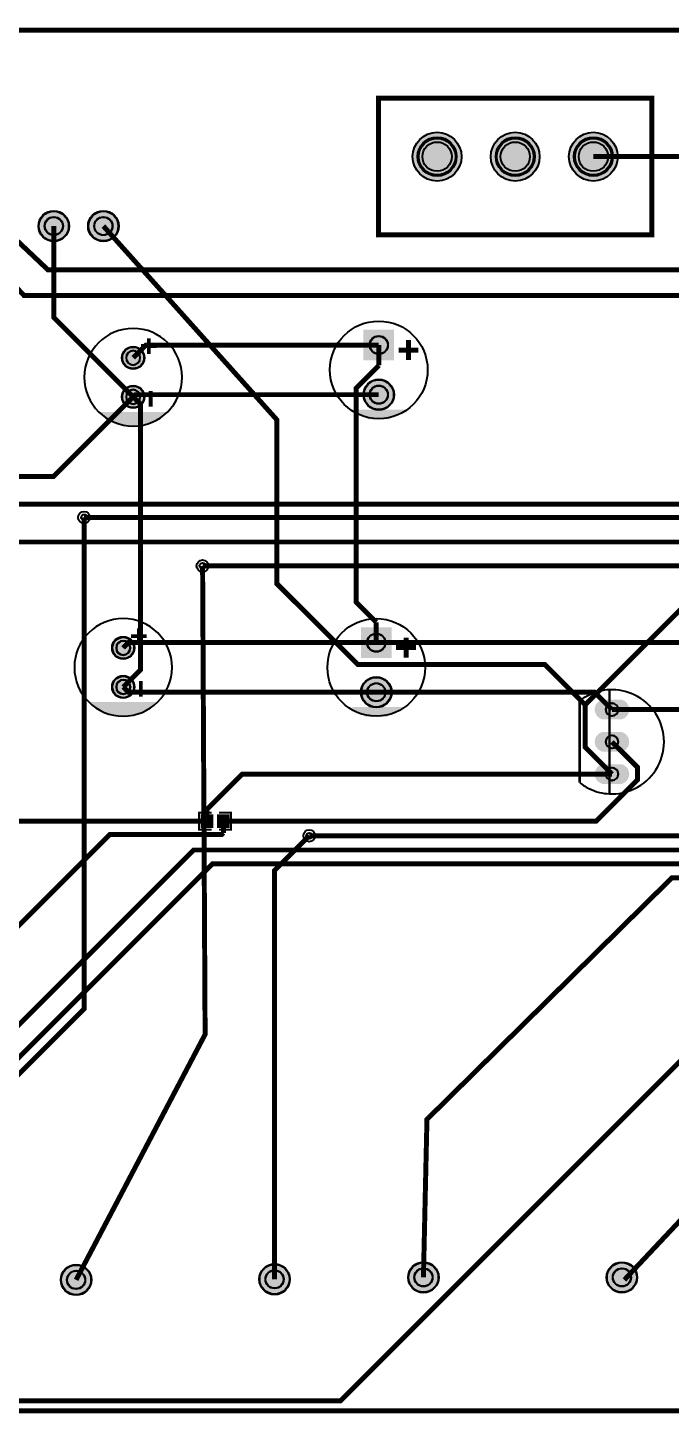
# Model space of a CAD drawing. Header units: millimetres. Extents: x -13 to 112, y -37 to 34.
# Drawn here: x 25.5 to 58.4, y -37.4 to 33.5 of the extents above; entities that cross this region are included whole.
import ezdxf

# ---------------------------------------------------------------- set-up
doc = ezdxf.new("R2010")
doc.units = ezdxf.units.MM
for name, color, linetype, true_color in [('BoardOutLine', 7, 'Continuous', 0xff00ff), ('BottomLayer', 7, 'Continuous', 0x0000ff), ('BottomSolderMaskLayer', 7, 'Continuous', 0xaa00ff), ('Document', 7, 'Continuous', 0xffffff), ('Hole', 7, 'Continuous', 0x222222), ('Multi-Layer', 7, 'Continuous', 0xc0c0c0), ('TopLayer', 7, 'Continuous', 0xff0000), ('TopPasteMaskLayer', 7, 'Continuous', 0x808080), ('TopSilkLayer', 7, 'Continuous', 0xffcc00), ('TopSolderMaskLayer', 7, 'Continuous', 0x800080)]:
    doc.layers.add(name, color=color, linetype=linetype, true_color=true_color)

msp = doc.modelspace()

# ---------------------------------------------------------------- hatches: boundary and pattern name
at = {"layer": 'BottomSolderMaskLayer'}
for points in [[(45.16910083820176, 26.924053848107633, 1), (47.66910083820176, 26.924053848107633, 1)], [(49.16910083820176, 26.924053848107633, 1), (51.66910083820176, 26.924053848107633, 1)], [(53.16910083820153, 26.924053848107633, 1), (55.66910083820153, 26.924053848107633, 1)], [(26.009652019304035, 23.36779273558534, 1), (27.58445516891033, 23.36779273558534, 1)], [(28.549657099314167, 23.368046736093447, 1), (30.124460248920464, 23.368046736093447, 1)], [(44.221488442977034, 18.059436118872213), (44.221488442977034, 16.48463296926593), (42.64668529337041, 16.48463296926593), (42.64668529337041, 18.059436118872213)], [(30.285661671323293, 16.621031242062372, 1), (31.436461772923497, 16.621031242062372, 1)], [(30.285661671323293, 14.621031242062486, 1), (31.436461772923497, 14.621031242062486, 1)], [(42.64668529337069, 14.732029464058883, 1), (44.221488442976984, 14.732029464058883, 1)], [(29.777660655321267, 1.762001524002926, 1), (30.92846075692147, 1.762001524002926, 1)], [(44.094488188976584, 2.8194056388111903), (44.094488188976584, 1.2446024892049081), (42.51968503936996, 1.2446024892049081), (42.51968503936996, 2.8194056388111903)], [(29.777660655321267, -0.23799847599696022, 1), (30.92846075692147, -0.23799847599696022, 1)], [(42.51968503937001, -0.5080010160020265, 1), (44.09448818897631, -0.5080010160020265, 1)], [(54.88315976631952, -1.8986537973076365, -0.7853981633974483), (54.88315976631952, -0.895351790703623), (55.86106172212362, -0.895351790703623, -0.7853981633974483), (55.86106172212362, -1.8986537973076365)], [(54.88315976631952, -3.5496570993142793, -0.7853981633974483), (54.88315976631952, -2.5463550927102663), (55.86106172212362, -2.5463550927102663, -0.7853981633974483), (55.86106172212362, -3.5496570993142793)], [(54.88315976631952, -5.200660401320809, -0.7853981633974483), (54.88315976631952, -4.197358394716796), (55.86106172212362, -4.197358394716796, -0.7853981633974483), (55.86106172212362, -5.200660401320809)], [(37.312674625349295, -30.576327152654358, 1), (38.88747777495559, -30.576327152654358, 1)], [(44.93268986537969, -30.480060960121932, 1), (46.50749301498599, -30.480060960121932, 1)], [(55.09271018542045, -30.480060960121932, 1), (56.66751333502675, -30.480060960121932, 1)], [(27.152654305308538, -30.607061214122496, 1), (28.727457454914834, -30.607061214122496, 1)]]:
    msp.add_hatch(color=256, dxfattribs=at).paths.add_polyline_path(points)
at = {"layer": 'Document'}
for points in [[(31.36108712217424, 17.321031242062418), (32.06106172212344, 17.321031242062418), (32.06106172212344, 17.12100584201164), (31.261061722123486, 17.12100584201164), (31.261061722123486, 17.321031242062418), (31.36108712217424, 17.321031242062418)], [(31.761087122174104, 17.521031242062463), (31.761087122174104, 16.821031242062418), (31.561087122174285, 16.821031242062418), (31.561087122174285, 17.621031242062372), (31.761087122174104, 17.621031242062372), (31.761087122174104, 17.521031242062463)], [(31.861061722123395, 14.821031242062418), (31.861061722123395, 14.121031242062486), (31.66106172212335, 14.121031242062486), (31.66106172212335, 14.92103124206244), (31.861061722123395, 14.92103124206244), (31.861061722123395, 14.821031242062418)], [(30.853086106172213, 2.4620015240029716), (31.553060706121414, 2.4620015240029716), (31.553060706121414, 2.261976123952195), (30.75306070612146, 2.261976123952195), (30.75306070612146, 2.4620015240029716), (30.853086106172213, 2.4620015240029716)], [(31.253086106172077, 2.662001524003017), (31.253086106172077, 1.9620015240029716), (31.05308610617226, 1.9620015240029716), (31.05308610617226, 2.762001524002926), (31.253086106172077, 2.762001524002926), (31.253086106172077, 2.662001524003017)], [(31.35306070612137, -0.037998475997028436), (31.35306070612137, -0.7379984759969602), (31.153060706121323, -0.7379984759969602), (31.153060706121323, 0.0620015240029943), (31.35306070612137, 0.0620015240029943), (31.35306070612137, -0.037998475997028436)]]:
    msp.add_hatch(color=256, dxfattribs=at).paths.add_polyline_path(points)
at = {"layer": 'Multi-Layer'}
for points in [[(45.41910083820176, 26.924053848107633, 1), (47.41910083820176, 26.924053848107633, 1)], [(49.41910083820176, 26.924053848107633, 1), (51.41910083820176, 26.924053848107633, 1)], [(53.41910083820153, 26.924053848107633, 1), (55.41910083820153, 26.924053848107633, 1)], [(44.19608839217676, 18.034036068072055), (44.19608839217676, 16.510033020065976), (42.67208534417068, 16.510033020065976), (42.67208534417068, 18.034036068072055)], [(30.311061722123394, 16.621031242062372, 1), (31.411061722123396, 16.621031242062372, 1)], [(30.311061722123394, 14.621031242062486, 1), (31.411061722123396, 14.621031242062486, 1)], [(42.67208534417079, 14.732029464058883, 1), (44.19608839217688, 14.732029464058883, 1)], [(29.803060706121368, 1.762001524002926, 1), (30.90306070612137, 1.762001524002926, 1)], [(44.06908813817631, 2.794005588011146), (44.06908813817631, 1.2700025400050663), (42.54508509017023, 1.2700025400050663), (42.54508509017023, 2.794005588011146)], [(29.803060706121368, -0.23799847599696022, 1), (30.90306070612137, -0.23799847599696022, 1)], [(42.54508509017011, -0.5080010160020265, 1), (44.069088138176205, -0.5080010160020265, 1)], [(54.89585979171966, -1.873253746507535, -0.7853981633974483), (54.89585979171966, -0.9207518415037247), (55.84836169672349, -0.9207518415037247, -0.7853981633974483), (55.84836169672349, -1.873253746507535)], [(54.89585979171966, -3.524257048514178, -0.7853981633974483), (54.89585979171966, -2.5717551435103676), (55.84836169672349, -2.5717551435103676, -0.7853981633974483), (55.84836169672349, -3.524257048514178)], [(54.89585979171966, -5.175260350520707, -0.7853981633974483), (54.89585979171966, -4.222758445516897), (55.84836169672349, -4.222758445516897, -0.7853981633974483), (55.84836169672349, -5.175260350520707)]]:
    msp.add_hatch(color=256, dxfattribs=at).paths.add_polyline_path(points)
at = {"layer": 'TopLayer'}
for points in [[(34.335534671069354, -6.787147574295204), (34.9354838709678, -6.787147574295204), (34.9354838709678, -7.4368808737617655), (34.335534671069354, -7.4368808737617655)], [(35.18389636779284, -6.787147574295204), (35.78384556769129, -6.787147574295204), (35.78384556769129, -7.4368808737617655), (35.18389636779284, -7.4368808737617655)]]:
    msp.add_hatch(color=256, dxfattribs=at).paths.add_polyline_path(points)
at = {"layer": 'TopPasteMaskLayer'}
for points in [[(34.335534671069354, -6.787147574295204), (34.9354838709678, -6.787147574295204), (34.9354838709678, -7.4368808737617655), (34.335534671069354, -7.4368808737617655)], [(35.18389636779284, -6.787147574295204), (35.78384556769129, -6.787147574295204), (35.78384556769129, -7.4368808737617655), (35.18389636779284, -7.4368808737617655)]]:
    msp.add_hatch(color=256, dxfattribs=at).paths.add_polyline_path(points)
at = {"layer": 'TopSilkLayer'}
for points in [[(32.62882905765832, 13.85321310642621), (32.57762770318186, 13.803453546978062), (32.52502629209812, 13.755176388728273), (32.47106772689585, 13.7084210072411), (32.41579601697913, 13.663225536897698), (32.35925624277229, 13.61962683979175), (32.301494518951586, 13.57766047566588), (32.24255795683325, 13.537360672907539), (32.18249462594963, 13.49876030063183), (32.1213535148413, 13.461890841873583), (32.059184491103224, 13.426782367908572), (31.996038260710748, 13.393463513727625), (31.931966326663996, 13.36196145468125), (31.867020946979665, 13.332301884314461), (31.801255092070278, 13.3045089934119), (31.734722401539784, 13.278605450266468), (31.667477140435267, 13.254612382191112), (31.599574154986158, 13.232549358287088), (31.531068827872105, 13.21243437348312), (31.462017033051097, 13.194283833858208), (31.392475090188327, 13.17811254326125), (31.322499718721474, 13.163933691235911), (31.252147991598576, 13.151758842263462), (31.18147728872873, 13.141597926331315), (31.110545250183122, 13.133459230832386), (31.03940972918099, 13.127349393807322), (30.96812874490638, 13.123273398529477), (30.896760435183978, 13.121234569440958), (30.82536300906304, 13.121234569440958), (30.753994699340637, 13.123273398529477), (30.68271371506603, 13.127349393807322), (30.611578194063895, 13.133459230832386), (30.54064615551829, 13.141597926331315), (30.46997545264844, 13.151758842263462), (30.399623725525544, 13.163933691235911), (30.32964835405869, 13.178112543261136), (30.26010641119592, 13.194283833858208), (30.191054616374686, 13.21243437348312), (30.122549289260633, 13.232549358287088), (30.054646303811523, 13.254612382191112), (29.987401042707006, 13.278605450266468), (29.92086835217674, 13.3045089934119), (29.855102497267353, 13.332301884314461), (29.79015711758302, 13.36196145468125), (29.726085183536043, 13.393463513727625), (29.662938953143794, 13.426782367908572), (29.600769929405715, 13.461890841873583), (29.539628818297388, 13.49876030063183), (29.479565487413538, 13.537360672907539), (29.420628925295205, 13.57766047566588), (29.362867201474728, 13.61962683979175), (29.306327427267888, 13.663225536897698), (29.251055717351164, 13.7084210072411), (29.1970971521489, 13.755176388728273), (29.144495741065157, 13.803453546978062), (29.093294386588695, 13.85321310642621), (29.093294386588695, 13.85321310642621), (32.62882905765832, 13.85321310642621), (32.62882905765832, 13.85321310642621)], [(44.958089916179915, 13.970027940055843), (42.164084328168656, 13.970027940055843), (42.41808483616978, 13.71602743205483), (42.92608585217181, 13.462026924053816), (43.94208788417586, 13.462026924053816)], [(32.120828041656296, -1.0058166116332359), (32.069626687179834, -1.055576171081384), (32.01702527609609, -1.103853329331173), (31.963066710893827, -1.1506087108183465), (31.907795000977103, -1.1958041811617477), (31.851255226770263, -1.239402878267697), (31.79349350294956, -1.2813692423935663), (31.734556940831226, -1.321669045151907), (31.674493609947376, -1.3602694174276166), (31.613352498839276, -1.3971388761858634), (31.551183475101197, -1.4322473501507602), (31.48803724470872, -1.4655662043318216), (31.42396531066197, -1.4970682633781962), (31.359019930977638, -1.5267278337448715), (31.29325407606825, -1.5545207246475456), (31.226721385537758, -1.5804242677929778), (31.15947612443324, -1.6044173358683338), (31.09157313898413, -1.6264803597723585), (31.023067811870078, -1.6465953445763262), (30.95401601704907, -1.6647458842012384), (30.8844740741863, -1.6809171747981964), (30.814498702719447, -1.6950960268235349), (30.74414697559655, -1.7072708757959845), (30.673476272726703, -1.7174317917281314), (30.602544234181096, -1.7255704872270599), (30.531408713178962, -1.7316803242521246), (30.460127728904354, -1.735756319529969), (30.38875941918195, -1.7377951486184884), (30.317361993061013, -1.7377951486184884), (30.24599368333861, -1.735756319529969), (30.174712699064003, -1.7316803242521246), (30.10357717806187, -1.7255704872270599), (30.032645139516035, -1.7174317917281314), (29.961974436646415, -1.7072708757959845), (29.891622709523517, -1.6950960268235349), (29.821647338056664, -1.68091717479831), (29.752105395193894, -1.6647458842012384), (29.68305360037266, -1.6465953445763262), (29.614548273258606, -1.6264803597723585), (29.546645287809497, -1.6044173358683338), (29.47940002670498, -1.5804242677929778), (29.412867336174713, -1.5545207246475456), (29.347101481265327, -1.5267278337448715), (29.282156101580995, -1.4970682633781962), (29.218084167534016, -1.4655662043318216), (29.154937937141767, -1.4322473501507602), (29.092768913403688, -1.3971388761858634), (29.03162780229536, -1.3602694174276166), (28.97156447141151, -1.321669045151907), (28.912627909293178, -1.2813692423935663), (28.854866185472474, -1.239402878267697), (28.79832641126586, -1.1958041811617477), (28.743054701349138, -1.1506087108183465), (28.689096136146873, -1.103853329331173), (28.63649472506313, -1.055576171081384), (28.58529337058667, -1.0058166116332359), (28.58529337058667, -1.0058166116332359), (32.120828041656296, -1.0058166116332359), (32.120828041656296, -1.0058166116332359)], [(44.83108966217924, -1.2700025400050663), (42.037084074168206, -1.2700025400050663), (42.291084582169105, -1.5240030480060796), (42.79908559817113, -1.7780035560072065), (43.815087630175185, -1.7780035560072065)]]:
    msp.add_hatch(color=256, dxfattribs=at).paths.add_polyline_path(points)
at = {"layer": 'TopSolderMaskLayer'}
for points in [[(45.16910083820176, 26.924053848107633, 1), (47.66910083820176, 26.924053848107633, 1)], [(49.16910083820176, 26.924053848107633, 1), (51.66910083820176, 26.924053848107633, 1)], [(53.16910083820153, 26.924053848107633, 1), (55.66910083820153, 26.924053848107633, 1)], [(26.009652019304035, 23.36779273558534, 1), (27.58445516891033, 23.36779273558534, 1)], [(28.549657099314167, 23.368046736093447, 1), (30.124460248920464, 23.368046736093447, 1)], [(44.221488442977034, 18.059436118872213), (44.221488442977034, 16.48463296926593), (42.64668529337041, 16.48463296926593), (42.64668529337041, 18.059436118872213)], [(30.285661671323293, 16.621031242062372, 1), (31.436461772923497, 16.621031242062372, 1)], [(30.285661671323293, 14.621031242062486, 1), (31.436461772923497, 14.621031242062486, 1)], [(42.64668529337069, 14.732029464058883, 1), (44.221488442976984, 14.732029464058883, 1)], [(29.777660655321267, 1.762001524002926, 1), (30.92846075692147, 1.762001524002926, 1)], [(44.094488188976584, 2.8194056388111903), (44.094488188976584, 1.2446024892049081), (42.51968503936996, 1.2446024892049081), (42.51968503936996, 2.8194056388111903)], [(29.777660655321267, -0.23799847599696022, 1), (30.92846075692147, -0.23799847599696022, 1)], [(42.51968503937001, -0.5080010160020265, 1), (44.09448818897631, -0.5080010160020265, 1)], [(54.88315976631952, -1.8986537973076365, -0.7853981633974483), (54.88315976631952, -0.895351790703623), (55.86106172212362, -0.895351790703623, -0.7853981633974483), (55.86106172212362, -1.8986537973076365)], [(54.88315976631952, -3.5496570993142793, -0.7853981633974483), (54.88315976631952, -2.5463550927102663), (55.86106172212362, -2.5463550927102663, -0.7853981633974483), (55.86106172212362, -3.5496570993142793)], [(54.88315976631952, -5.200660401320809, -0.7853981633974483), (54.88315976631952, -4.197358394716796), (55.86106172212362, -4.197358394716796, -0.7853981633974483), (55.86106172212362, -5.200660401320809)], [(34.31013462026908, -6.761757449267179), (34.96088392176807, -6.761757449267179), (34.96088392176807, -7.462270998789791), (34.31013462026908, -7.462270998789791)], [(35.15849631699257, -6.761757449267179), (35.80924561849133, -6.761757449267179), (35.80924561849133, -7.462270998789791), (35.15849631699257, -7.462270998789791)], [(37.312674625349295, -30.576327152654358, 1), (38.88747777495559, -30.576327152654358, 1)], [(44.93268986537969, -30.480060960121932, 1), (46.50749301498599, -30.480060960121932, 1)], [(55.09271018542045, -30.480060960121932, 1), (56.66751333502675, -30.480060960121932, 1)], [(27.152654305308538, -30.607061214122496, 1), (28.727457454914834, -30.607061214122496, 1)]]:
    msp.add_hatch(color=256, dxfattribs=at).paths.add_polyline_path(points)

# ---------------------------------------------------------------- linework, layer by layer
at = {"layer": 'BoardOutLine', "const_width": 0.25400050800101603}
for points in [[(-9.335001270002522, 33.40099060198111), (107.48100076200149, 33.40099060198111)], [(107.48100076200149, -37.31300482600966), (-9.335001270002522, -37.31300482600966)]]:
    msp.add_lwpolyline(points, dxfattribs=at)
at = {"layer": 'BottomLayer', "const_width": 0.25400050800101603}
for points in [[(30.861061722123395, 14.621158242316483), (26.797053594107183, 18.68516637033281), (26.797053594107183, 23.36791973583945)], [(29.337058674117316, 23.368046736093447), (38.21310642621279, 13.450215900431772), (38.21310642621279, 5.054991109982211), (42.3619507239016, 0.9061468122936276), (51.93522987045981, 0.9061468122936276), (53.9959359918721, -1.1545593091186674)], [(43.434086868173836, 17.272161544323126), (43.434086868173836, 16.23050546101092)], [(43.30708661417316, 3.0737871475743077), (42.27940055880117, 4.1014732029464085), (42.27940055880117, 15.075819151638257), (43.434086868173836, 16.23050546101092)], [(30.35306070612137, -0.2378714757429634), (31.23469646939293, 0.6437642875285974), (31.23469646939293, 14.247523495046948), (30.861061722123395, 14.621158242316483)], [(68.58013716027426, 11.415163830327629), (66.5656591313184, 11.415163830327629), (53.9959359918721, -1.1545593091186674)], [(28.350520701041432, 8.448945897891804), (28.350520701041432, -16.734442468884936), (11.43002286004571, -33.65494030988066)], [(106.17221234442468, 8.382016764033438), (103.25120650241297, 5.461010922021842), (103.25120650241297, -15.94869189738381), (98.1711963423927, -21.02870205740419), (98.1711963423927, -22.410464820929633), (96.30426720853461, -24.277393954787954), (61.95577851155713, -24.277393954787954), (56.00711201422405, -30.607061214122496)], [(34.415570231140464, 5.9632969265937845), (34.54406908813826, -18.03403606807217), (27.940055880111686, -30.607061214122496)], [(43.30708661417316, 2.032131064262103), (43.30708661417316, 3.0737871475743077)], [(53.9959359918721, -1.1545593091186674), (53.9959359918721, -3.322707645415221), (55.37211074422157, -4.698882397764805)], [(38.100076200152444, -30.576377952755934), (38.100076200152444, -9.636779273558545), (39.87807975615942, -7.8587757175514525)]]:
    msp.add_lwpolyline(points, dxfattribs=at)
at = {"layer": 'BottomSolderMaskLayer'}
for points in [[(30.494884766895584, 16.618373934695), (30.494884766895584, 16.623688549429858)], [(31.227238677351206, 16.618373934695), (31.227238677351206, 16.623688549429858)], [(30.494884766895584, 14.618373934695), (30.494884766895584, 14.623688549429858)], [(31.227238677351206, 14.618373934695), (31.227238677351206, 14.623688549429858)], [(29.986883750893558, 1.759344216635668), (29.986883750893558, 1.7646588313704115)], [(30.71923766134918, 1.759344216635668), (30.71923766134918, 1.7646588313704115)], [(29.986883750893558, -0.24065578336444565), (29.986883750893558, -0.2353411686295886)], [(30.71923766134918, -0.24065578336444554), (30.71923766134918, -0.23534116862958848)], [(55.374718482770504, -1.0710354754043259), (55.36950300567264, -1.0710354754043259)], [(55.374718482770504, -1.7229701126069337), (55.36950300567264, -1.7229701126069337)], [(55.374718482770504, -2.722038777410969), (55.36950300567264, -2.722038777410969)], [(55.374718482770504, -3.3739734146135767), (55.36950300567264, -3.3739734146135767)], [(55.374718482770504, -4.373042079417498), (55.36950300567264, -4.373042079417498)], [(55.374718482770504, -5.024976716620106), (55.36950300567264, -5.024976716620106)]]:
    msp.add_lwpolyline(points, close=True, dxfattribs=at)
for centre, radius in [((46.41910083820176, 26.924053848107633), 1.25), ((46.41910083820176, 26.924053848107633), 0.9375158750317502), ((50.41910083820176, 26.924053848107633), 1.25), ((50.41910083820176, 26.924053848107633), 0.9375158750317502), ((54.41910083820153, 26.924053848107633), 1.25), ((54.41910083820153, 26.924053848107633), 0.9375158750317502), ((26.797053594107183, 23.36779273558534), 0.7874015748031498), ((29.337058674117316, 23.368046736093447), 0.7874015748031498), ((26.797053594107183, 23.36791973583945), 0.47244094488188987), ((29.337058674117316, 23.368046736093447), 0.47244094488188987), ((43.434086868173836, 17.272034544069015), 0.47244094488188987), ((30.861061722123395, 16.621031242062372), 0.5754000508001016), ((30.861061722123395, 14.621031242062486), 0.5754000508001016), ((43.434086868173836, 14.732029464058883), 0.7874015748031498), ((43.434086868173836, 14.732029464058883), 0.47244094488188987), ((30.35306070612137, 1.762001524002926), 0.5754000508001016), ((43.30708661417316, 2.032004064008106), 0.47244094488188987), ((30.35306070612137, -0.23799847599696022), 0.5754000508001016), ((43.30708661417316, -0.5080010160020265), 0.7874015748031498), ((43.30708661417316, -0.5080010160020265), 0.47244094488188987), ((38.100076200152444, -30.576327152654358), 0.7874015748031498), ((45.72009144018284, -30.480060960121932), 0.7874015748031498), ((55.8801117602236, -30.480060960121932), 0.7874015748031498), ((27.940055880111686, -30.607061214122496), 0.7874015748031498), ((27.940055880111686, -30.607061214122496), 0.47244094488188987), ((38.100076200152444, -30.576377952755934), 0.47244094488188987), ((45.72009144018284, -30.480060960121932), 0.47244094488188987), ((55.8801117602236, -30.480060960121932), 0.47244094488188987)]:
    msp.add_circle(centre, radius, dxfattribs=at)
for centre, radius, start, end in [((30.861061722123395, 16.623688549429858), 0.36617695522781074, 360, 540), ((30.861061722123395, 16.618373934695), 0.36617695522781074, 540, 360), ((30.861061722123395, 14.623688549429858), 0.36617695522781074, 360, 540), ((30.861061722123395, 14.618373934695), 0.36617695522781074, 540, 360), ((30.35306070612137, 1.7646588313704115), 0.36617695522781074, 360, 540), ((30.35306070612137, 1.759344216635668), 0.36617695522781074, 540, 360), ((30.35306070612137, -0.23534116862958854), 0.36617695522781074, 360, 540), ((30.35306070612137, -0.2406557833644456), 0.36617695522781074, 540, 360), ((55.36950300567264, -1.3970027940056298), 0.32596731860130385, 90, 270), ((55.374718482770504, -1.3970027940056298), 0.32596731860130385, 270, 90), ((55.36950300567264, -3.048006096012273), 0.32596731860130385, 90, 270), ((55.374718482770504, -3.048006096012273), 0.32596731860130385, 270, 90), ((55.36950300567264, -4.699009398018802), 0.32596731860130385, 90, 270), ((55.374718482770504, -4.699009398018802), 0.32596731860130385, 270, 90)]:
    msp.add_arc(centre, radius, start, end, dxfattribs=at)
at = {"layer": 'Document', "const_width": 0.12700025400050802}
for points in [[(55.245110490220895, -1.6438912877827079), (55.245110490220895, -0.3840487680976139)], [(55.245110490220895, -4.1838963677928405), (55.245110490220895, -1.9121158242315914)], [(55.245110490220895, -5.711963423926818), (55.245110490220895, -4.452120904241838)]]:
    msp.add_lwpolyline(points, dxfattribs=at)
at = {"layer": 'Document'}
for centre, start, end in [((55.372096045536864, -3.048029271101086), 92.72908650357199, 115.20759632540626), ((55.37212273949012, -3.048027998530415), 64.79233948372166, 92.72966062609629), ((55.372096045536864, -3.0479829209233458), 244.79240367459371, 267.27091349642797), ((55.37212273949012, -3.047984193494017), 267.27033937390377, 295.20766051627834)]:
    msp.add_arc(centre, 2.6670053340106685, start, end, dxfattribs=at)
at = {"layer": 'Hole'}
for centre in [(28.350520701041432, 8.448818897637693), (34.41554483108962, 5.963169926339788), (39.87807975615942, -7.85928371856744)]:
    msp.add_circle(centre, 0.15240030480060962, dxfattribs=at)
at = {"layer": 'Multi-Layer'}
for points in [[(30.511049022097996, 16.618491236982436), (30.511049022097996, 16.623571247142536)], [(31.211074422148794, 16.618491236982436), (31.211074422148794, 16.623571247142536)], [(30.511049022097996, 14.618491236982436), (30.511049022097996, 14.623571247142422)], [(31.211074422148794, 14.618491236982436), (31.211074422148794, 14.623571247142422)], [(30.00304800609597, 1.7594615189229899), (30.00304800609597, 1.7645415290830897)], [(30.703073406146768, 1.7594615189229899), (30.703073406146768, 1.7645415290830897)], [(30.00304800609597, -0.2405384810770102), (30.00304800609597, -0.23545847091702404)], [(30.703073406146768, -0.2405384810770101), (30.703073406146768, -0.23545847091702393)], [(55.37465074930151, -1.0795021590043596), (55.36957073914141, -1.0795021590043596)], [(55.37465074930151, -1.7145034290069), (55.36957073914141, -1.7145034290069)], [(55.37465074930151, -2.7305054610110027), (55.36957073914141, -2.7305054610110027)], [(55.37465074930151, -3.365506731013543), (55.36957073914141, -3.365506731013543)], [(55.37465074930151, -4.381508763017532), (55.36957073914141, -4.381508763017532)], [(55.37465074930151, -5.016510033020072), (55.36957073914141, -5.016510033020072)]]:
    msp.add_lwpolyline(points, close=True, dxfattribs=at)
for centre, radius in [((46.41910083820176, 26.924053848107633), 1), ((50.41910083820176, 26.924053848107633), 1), ((54.41910083820153, 26.924053848107633), 1), ((46.41910083820176, 26.924053848107633), 0.7500127000254001), ((50.41910083820176, 26.924053848107633), 0.7500127000254001), ((54.41910083820153, 26.924053848107633), 0.7500127000254001), ((26.797053594107183, 23.36779273558534), 0.7620015240030481), ((29.337058674117316, 23.368046736093447), 0.7620015240030481), ((26.797053594107183, 23.36791973583945), 0.45720091440182886), ((29.337058674117316, 23.368046736093447), 0.45720091440182886), ((30.861061722123395, 16.621031242062372), 0.55), ((43.434086868173836, 17.272034544069015), 0.45720091440182886), ((30.861061722123395, 14.621031242062486), 0.55), ((43.434086868173836, 14.732029464058883), 0.7620015240030481), ((43.434086868173836, 14.732029464058883), 0.45720091440182886), ((28.350520701041432, 8.448818897637693), 0.30480060960121924), ((34.41554483108962, 5.963169926339788), 0.30480060960121924), ((30.35306070612137, 1.762001524002926), 0.55), ((43.30708661417316, 2.032004064008106), 0.45720091440182886), ((30.35306070612137, -0.23799847599696022), 0.55), ((43.30708661417316, -0.5080010160020265), 0.7620015240030481), ((43.30708661417316, -0.5080010160020265), 0.45720091440182886), ((39.87807975615942, -7.85928371856744), 0.30480060960121924), ((45.72009144018284, -30.480060960121932), 0.7620015240030481), ((55.8801117602236, -30.480060960121932), 0.7620015240030481), ((27.940055880111686, -30.607061214122496), 0.7620015240030481), ((27.940055880111686, -30.607061214122496), 0.45720091440182886), ((38.100076200152444, -30.576327152654358), 0.7620015240030481), ((38.100076200152444, -30.576377952755934), 0.45720091440182886), ((45.72009144018284, -30.480060960121932), 0.45720091440182886), ((55.8801117602236, -30.480060960121932), 0.45720091440182886)]:
    msp.add_circle(centre, radius, dxfattribs=at)
for centre, radius, start, end in [((30.861061722123395, 16.623571247142536), 0.3500127000254001, 360, 540), ((30.861061722123395, 16.618491236982436), 0.3500127000254001, 540, 360), ((30.861061722123395, 14.623571247142422), 0.3500127000254001, 360, 540), ((30.861061722123395, 14.618491236982436), 0.3500127000254001, 540, 360), ((30.35306070612137, 1.7645415290830897), 0.3500127000254001, 360, 540), ((30.35306070612137, 1.7594615189229899), 0.3500127000254001, 540, 360), ((30.35306070612137, -0.235458470917024), 0.3500127000254001, 360, 540), ((30.35306070612137, -0.24053848107701015), 0.3500127000254001, 540, 360), ((55.36957073914141, -1.3970027940056298), 0.31750063500127, 90, 270), ((55.37465074930151, -1.3970027940056298), 0.31750063500127, 270, 90), ((55.36957073914141, -3.048006096012273), 0.31750063500127, 90, 270), ((55.37465074930151, -3.048006096012273), 0.31750063500127, 270, 90), ((55.36957073914141, -4.699009398018802), 0.31750063500127, 90, 270), ((55.37465074930151, -4.699009398018802), 0.31750063500127, 270, 90)]:
    msp.add_arc(centre, radius, start, end, dxfattribs=at)
at = {"layer": 'TopLayer', "const_width": 0.25400050800101603}
for points in [[(54.41910083820153, 26.92418084836163), (65.77114554229115, 26.92418084836163), (81.28016256032515, 11.415163830327629)], [(90.93218186436366, 23.4949199898399), (90.93218186436366, 19.25488950977899), (80.80441960883945, 9.127127254254447), (21.176022352044583, 9.127127254254447), (19.95986791973587, 7.91097282194562), (19.95986791973587, 6.175641351282707)], [(76.20015240030489, 11.415163830327629), (74.90906781813578, 10.12407924815841), (73.20116840233686, 10.12407924815841), (72.39014478028957, 10.935102870205696), (72.39014478028957, 11.814960629921188), (64.39446278892547, 19.810642621285183), (25.27432054864107, 19.810642621285183), (21.844043688087368, 23.495046990093897)], [(73.66014732029475, 11.415163830327629), (63.95402590805202, 21.12128524257048), (26.503683007366135, 21.12128524257048), (24.1300482600966, 23.368046736093447)], [(106.17221234442468, 23.4949199898399), (101.44627889255798, 18.768986537973092), (92.78105156210336, 18.768986537973092), (82.46101092202207, 8.448945897891804), (28.350520701041432, 8.448945897891804)], [(43.434086868173836, 17.272161544323126), (31.512065024130152, 17.272161544323126), (30.861061722123395, 16.621158242316483)], [(21.971043942087817, 10.541148082296104), (26.78105156210313, 10.541148082296104), (30.861061722123395, 14.621158242316483)], [(43.434086868173836, 14.73215646431288), (30.972059944119792, 14.73215646431288), (30.861061722123395, 14.621158242316483)], [(101.09220218440441, 8.382143764287548), (99.89687579375163, 9.577470154940215), (95.43586487172979, 9.577470154940215), (94.81686563373137, 8.958470916941792), (94.81686563373137, 8.036195072390115), (92.74396748793492, 5.9632969265937845), (34.41554483108962, 5.9632969265937845)], [(23.01270002539991, 8.001143002285971), (23.82702565405134, 7.1868173736346534), (92.27686055372101, 7.1868173736346534), (93.47218694437402, 8.382143764287548)], [(98.55219710439428, 8.382143764287548), (82.31089662179329, -7.859156718313443), (39.87807975615942, -7.859156718313443)], [(103.63220726441455, 8.382016764033438), (100.71120142240284, 5.461010922021842), (100.71120142240284, -7.061214122428282), (97.76479552959108, -10.017780035560122), (58.435356870713804, -10.017780035560122), (45.900431800863544, -22.387604775209525), (45.72009144018284, -30.480060960121932)], [(30.35306070612137, 1.7621285242570366), (30.62306324612655, 2.032131064262103), (43.30708661417316, 2.032131064262103)], [(43.30708661417316, 2.032131064262103), (69.31419862839743, 2.032131064262103), (69.46913893827787, 1.877190754381445)], [(30.35306070612137, -0.2378714757429634), (30.62306324612655, -0.5078740157480297), (43.30708661417316, -0.5078740157480297)], [(43.30708661417316, -0.5078740157480297), (54.48310896621797, -0.5078740157480297), (55.37211074422157, -1.396875793751633)], [(69.46913893827787, -1.396875793751633), (55.37211074422157, -1.396875793751633)], [(55.37211074422157, -3.0478790957581623), (56.685801371602565, -4.361569723139496), (56.685801371602565, -4.990474980950012), (54.5643891287782, -7.111887223774488), (35.48387096774195, -7.111887223774488)], [(34.63550927101846, -6.5073660147320425), (36.44399288798559, -4.698882397764805), (55.37211074422157, -4.698882397764805)], [(34.63550927101846, -7.111887223774488), (34.63550927101846, -6.5073660147320425)], [(107.06121412242828, -6.603886207772462), (101.92913385826773, -11.735966471932898), (66.53416306832605, -11.735966471932898), (41.47396494792997, -36.796164592329205), (-5.748793497586917, -36.796164592329205), (-11.43002286004571, -31.114935229870525)], [(-11.43002286004571, -13.33489966979937), (-5.207010414020829, -7.111887223774488), (34.055880111760416, -7.111887223774488)], [(11.43002286004571, -31.114935229870525), (33.956565913131726, -8.588392176784396), (97.45669291338572, -8.588392176784396), (99.44119888239788, -6.603886207772462)], [(34.63550927101846, -7.111887223774488), (34.055880111760416, -7.111887223774488)], [(35.48387096774195, -7.111887223774488), (35.48387096774195, -7.716408432816934)], [(35.48387096774195, -7.716408432816934), (35.40919481838955, -7.791084582169219), (29.673863347726638, -7.791084582169219), (11.43002286004571, -26.034925069850146)], [(91.77673355346701, -9.303149606299257), (34.92024384048773, -9.303149606299257), (11.99720599441207, -32.226187452374916), (-6.879857759715492, -32.226187452374916), (-9.08432816865627, -30.021717043434137), (-11.812293624587255, -30.021717043434137), (-12.509017018034001, -30.718440436880996), (-12.509017018034001, -32.57594615189225), (-11.43002286004571, -33.65494030988066)]]:
    msp.add_lwpolyline(points, dxfattribs=at)
at = {"layer": 'TopSilkLayer', "const_width": 0.25400050800101603}
msp.add_lwpolyline([(43.41910083820176, 29.924053848107746), (57.41910083820176, 29.924053848107746), (57.41910083820176, 22.924053848107633), (43.41910083820176, 22.924053848107633), (43.41910083820176, 29.924053848107746)], close=True, dxfattribs=at)
at = {"layer": 'TopSilkLayer'}
for points, const_width in [([(45.46609093218194, 17.018034036068002), (44.45008890017789, 17.018034036068002)], 0.25400050800101603), ([(44.958089916179915, 17.52603505207003), (44.958089916179915, 16.510033020065976)], 0.25400050800101603), ([(44.83108966217924, 2.2860045720091193), (44.83108966217924, 1.2700025400050663)], 0.25400050800101603), ([(45.33909067818149, 1.7780035560070928), (44.32308864617721, 1.7780035560070928)], 0.25400050800101603), ([(53.721107442214816, -0.9530099060198154), (53.721107442214816, -5.1430022860046165)], 0.12700025400050802), ([(55.245110490220895, -1.9121158242315914), (55.245110490220895, -1.6438912877827079)], 0.12700025400050802), ([(55.245110490220895, -4.452120904241838), (55.245110490220895, -4.1838963677928405)], 0.12700025400050802), ([(34.87426974853952, -6.680213360426819), (34.23926847853704, -6.680213360426819), (34.23926847853704, -7.543815087630151), (34.77266954533911, -7.543815087630151), (34.87426974853952, -7.543815087630151)], 0.10160020320040641), ([(35.255270510541095, -7.543815087630151), (35.86487172974353, -7.543815087630151), (35.86487172974353, -6.680213360426819), (35.331470662941456, -6.680213360426819), (35.255270510541095, -6.680213360426819)], 0.10160020320040641)]:
    msp.add_lwpolyline(points, dxfattribs=dict(at, const_width=const_width))
for centre in [(43.434086868173836, 16.00203200406395), (43.30708661417316, 0.7620015240030398)]:
    msp.add_circle(centre, 2.4993649987299977, dxfattribs=at)
for centre, radius, start, end in [((30.861059864148956, 15.62407924815841), 2.500127000254001, 180.06985162292332, 179.9301483770665), ((30.35305884814693, 0.7650495300989633), 2.500127000254001, 180.06985162292332, 179.9301483770665), ((55.37222853712706, -3.047458898374998), 2.6670053340106685, 115.21074229264686, 128.24984215149053), ((55.37207621158245, -3.048006096012273), 2.6670053340106685, 295.2087652967584, 64.79123470324164), ((55.37211467630118, -3.0484635385386127), 2.6670053340106685, 231.75327256031386, 245.3635828912008)]:
    msp.add_arc(centre, radius, start, end, dxfattribs=at)
at = {"layer": 'TopSolderMaskLayer'}
for points in [[(30.494884766895584, 16.618373934695), (30.494884766895584, 16.623688549429858)], [(31.227238677351206, 16.618373934695), (31.227238677351206, 16.623688549429858)], [(30.494884766895584, 14.618373934695), (30.494884766895584, 14.623688549429858)], [(31.227238677351206, 14.618373934695), (31.227238677351206, 14.623688549429858)], [(29.986883750893558, 1.759344216635668), (29.986883750893558, 1.7646588313704115)], [(30.71923766134918, 1.759344216635668), (30.71923766134918, 1.7646588313704115)], [(29.986883750893558, -0.24065578336444565), (29.986883750893558, -0.2353411686295886)], [(30.71923766134918, -0.24065578336444554), (30.71923766134918, -0.23534116862958848)], [(55.374718482770504, -1.0710354754043259), (55.36950300567264, -1.0710354754043259)], [(55.374718482770504, -1.7229701126069337), (55.36950300567264, -1.7229701126069337)], [(55.374718482770504, -2.722038777410969), (55.36950300567264, -2.722038777410969)], [(55.374718482770504, -3.3739734146135767), (55.36950300567264, -3.3739734146135767)], [(55.374718482770504, -4.373042079417498), (55.36950300567264, -4.373042079417498)], [(55.374718482770504, -5.024976716620106), (55.36950300567264, -5.024976716620106)]]:
    msp.add_lwpolyline(points, close=True, dxfattribs=at)
for centre, radius in [((46.41910083820176, 26.924053848107633), 1.25), ((46.41910083820176, 26.924053848107633), 0.9375158750317502), ((50.41910083820176, 26.924053848107633), 1.25), ((50.41910083820176, 26.924053848107633), 0.9375158750317502), ((54.41910083820153, 26.924053848107633), 1.25), ((54.41910083820153, 26.924053848107633), 0.9375158750317502), ((26.797053594107183, 23.36779273558534), 0.7874015748031498), ((29.337058674117316, 23.368046736093447), 0.7874015748031498), ((26.797053594107183, 23.36791973583945), 0.47244094488188987), ((29.337058674117316, 23.368046736093447), 0.47244094488188987), ((43.434086868173836, 17.272034544069015), 0.47244094488188987), ((30.861061722123395, 16.621031242062372), 0.5754000508001016), ((30.861061722123395, 14.621031242062486), 0.5754000508001016), ((43.434086868173836, 14.732029464058883), 0.7874015748031498), ((43.434086868173836, 14.732029464058883), 0.47244094488188987), ((30.35306070612137, 1.762001524002926), 0.5754000508001016), ((43.30708661417316, 2.032004064008106), 0.47244094488188987), ((30.35306070612137, -0.23799847599696022), 0.5754000508001016), ((43.30708661417316, -0.5080010160020265), 0.7874015748031498), ((43.30708661417316, -0.5080010160020265), 0.47244094488188987), ((38.100076200152444, -30.576327152654358), 0.7874015748031498), ((45.72009144018284, -30.480060960121932), 0.7874015748031498), ((55.8801117602236, -30.480060960121932), 0.7874015748031498), ((27.940055880111686, -30.607061214122496), 0.7874015748031498), ((27.940055880111686, -30.607061214122496), 0.47244094488188987), ((38.100076200152444, -30.576377952755934), 0.47244094488188987), ((45.72009144018284, -30.480060960121932), 0.47244094488188987), ((55.8801117602236, -30.480060960121932), 0.47244094488188987)]:
    msp.add_circle(centre, radius, dxfattribs=at)
for centre, radius, start, end in [((30.861061722123395, 16.623688549429858), 0.36617695522781074, 360, 540), ((30.861061722123395, 16.618373934695), 0.36617695522781074, 540, 360), ((30.861061722123395, 14.623688549429858), 0.36617695522781074, 360, 540), ((30.861061722123395, 14.618373934695), 0.36617695522781074, 540, 360), ((30.35306070612137, 1.7646588313704115), 0.36617695522781074, 360, 540), ((30.35306070612137, 1.759344216635668), 0.36617695522781074, 540, 360), ((30.35306070612137, -0.23534116862958854), 0.36617695522781074, 360, 540), ((30.35306070612137, -0.2406557833644456), 0.36617695522781074, 540, 360), ((55.36950300567264, -1.3970027940056298), 0.32596731860130385, 90, 270), ((55.374718482770504, -1.3970027940056298), 0.32596731860130385, 270, 90), ((55.36950300567264, -3.048006096012273), 0.32596731860130385, 90, 270), ((55.374718482770504, -3.048006096012273), 0.32596731860130385, 270, 90), ((55.36950300567264, -4.699009398018802), 0.32596731860130385, 90, 270), ((55.374718482770504, -4.699009398018802), 0.32596731860130385, 270, 90)]:
    msp.add_arc(centre, radius, start, end, dxfattribs=at)

doc.saveas('drawing.dxf')
